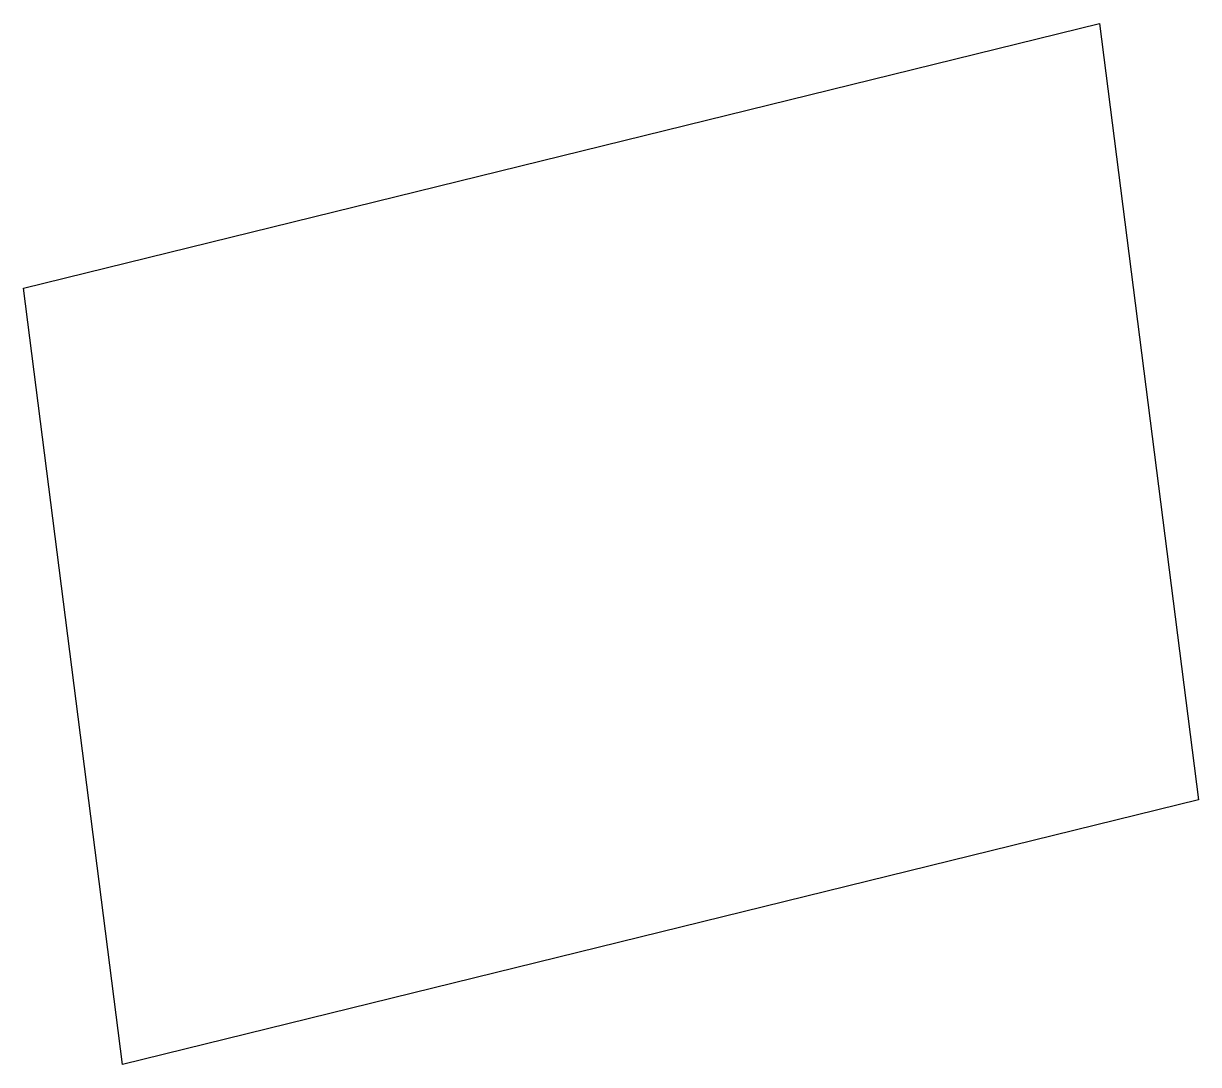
# Model space of a CAD drawing. Header units: metres. Extents: x 175356.2 to 175433.4, y 533576 to 533644.4.
import ezdxf

# ---------------------------------------------------------------- set-up
doc = ezdxf.new("R2010")
doc.units = ezdxf.units.M

msp = doc.modelspace()

# ---------------------------------------------------------------- linework, layer by layer
msp.add_lwpolyline([(175356.202, 533626.993), (175426.929, 533644.379), (175433.428, 533593.386), (175362.7, 533576), (175356.202, 533626.993)], close=True)

doc.saveas('drawing.dxf')
